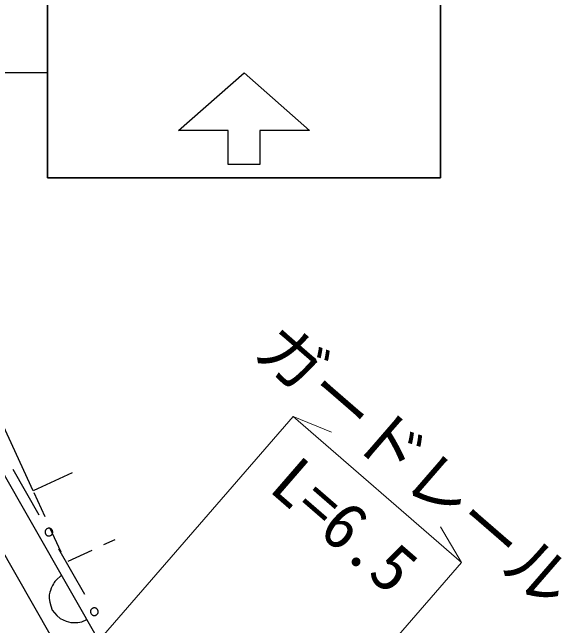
# Model space of a CAD drawing. Units: millimetres, scale not verified. Extents: x 40000 to 680000, y 20000 to 380000.
# Drawn here: x 291566 to 312545, y 324195 to 347619 of the extents above; entities that cross this region are included whole.
import ezdxf
from ezdxf.enums import TextEntityAlignment as Align

# ---------------------------------------------------------------- set-up
doc = ezdxf.new("R2010")
doc.units = ezdxf.units.MM
doc.header["$LTSCALE"] = 1000
for name, color, linetype, lineweight in [('M-BGD', 7, 'Continuous', 25), ('M-STR-HTXT', 7, 'Continuous', 13), ('M-STR-STRC', 7, 'Continuous', 25)]:
    doc.layers.add(name, color=color, linetype=linetype, lineweight=lineweight)
doc.styles.add('ＭＳ ゴシック', font='')
doc.styles.get('ＭＳ ゴシック').set_extended_font_data('MS Gothic')

msp = doc.modelspace()

# ---------------------------------------------------------------- linework, layer by layer
at = {"layer": 'M-BGD'}
for p, q in [((292592, 328417), (291601, 330157)), ((293848, 330030), (292360, 329345)), ((292816, 328357), (292397, 329265)), ((293438, 326998), (293018, 327906)), ((295479, 327475), (295053, 327278)), ((294330, 325384), (293339, 327124)), ((294599, 327068), (293692, 326648))]:
    msp.add_line(p, q, dxfattribs=at)
for points in [[(279837, 339926), (285204, 337870), (289655, 332750), (295065, 323293), (296410, 319383), (297460, 316381), (302754, 315017)], [(302754, 315017), (302379, 313564), (296308, 315129), (294993, 318892), (293692, 322671), (288426, 331878), (284318, 336603), (280440, 338088)], [(292360, 329345), (288679, 337342), (289067, 337521)], [(293462, 326143), (293401, 326090), (293261, 325954), (293194, 325880), (293161, 325843), (293135, 325792), (293097, 325734), (293046, 325632), (293023, 325546), (293006, 325482), (292976, 325374), (292976, 325248), (292988, 325164), (293005, 325101), (293035, 324955), (293093, 324789), (293267, 324580), (293400, 324475), (293625, 324367), (293797, 324320), (294072, 324315), (294218, 324344), (294418, 324439)]]:
    msp.add_lwpolyline(points, dxfattribs=at)
for points in [[(292835, 327700), (292843, 327688), (292852, 327676), (292863, 327665), (292874, 327654), (292888, 327646), (292901, 327639), (292915, 327633), (292930, 327629), (292945, 327626), (292961, 327625), (292975, 327626), (292991, 327628), (293006, 327631), (293020, 327637), (293034, 327644), (293046, 327652), (293058, 327661), (293070, 327672), (293080, 327683), (293088, 327696), (293095, 327710), (293101, 327724), (293105, 327738), (293108, 327754), (293109, 327769), (293109, 327784), (293107, 327800), (293103, 327815), (293097, 327829), (293090, 327843), (293082, 327855), (293073, 327868), (293063, 327879), (293051, 327889), (293038, 327897), (293024, 327904), (293010, 327910), (292996, 327915), (292980, 327917), (292965, 327918), (292950, 327918), (292935, 327916), (292919, 327911), (292905, 327906), (292891, 327899), (292879, 327891), (292866, 327882), (292856, 327871), (292846, 327860), (292837, 327847), (292830, 327833), (292824, 327819), (292820, 327804), (292817, 327790), (292816, 327774), (292816, 327759), (292819, 327744), (292823, 327728), (292828, 327714)], [(294574, 324655), (294582, 324643), (294592, 324631), (294603, 324620), (294615, 324611), (294628, 324602), (294642, 324596), (294656, 324591), (294672, 324587), (294687, 324585), (294702, 324585), (294717, 324586), (294732, 324588), (294747, 324592), (294761, 324598), (294775, 324606), (294788, 324615), (294799, 324624), (294810, 324635), (294819, 324647), (294827, 324660), (294834, 324674), (294839, 324689), (294843, 324703), (294845, 324718), (294846, 324734), (294845, 324749), (294841, 324765), (294837, 324779), (294832, 324793), (294824, 324807), (294816, 324819), (294805, 324831), (294795, 324841), (294783, 324851), (294770, 324860), (294756, 324865), (294742, 324871), (294726, 324874), (294711, 324876), (294696, 324877), (294681, 324876), (294665, 324873), (294651, 324869), (294636, 324863), (294623, 324856), (294610, 324847), (294598, 324838), (294588, 324826), (294578, 324815), (294571, 324801), (294564, 324787), (294558, 324773), (294555, 324759), (294553, 324743), (294552, 324727), (294553, 324713), (294556, 324697), (294561, 324683), (294566, 324669)]]:
    msp.add_lwpolyline(points, close=True, dxfattribs=at)
at = {"layer": 'M-STR-HTXT'}
for p, q in [((302290, 332187), (281277, 307948)), ((308718, 326614), (302290, 332187)), ((302290, 332187), (303751, 331582)), ((308718, 326614), (307912, 327975)), ((287209, 301804), (308718, 326614))]:
    msp.add_line(p, q, dxfattribs=at)
at = {"layer": 'M-STR-STRC'}
msp.add_line((292915, 345303), (290915, 345303), dxfattribs=at)
for points in [[(292915, 341303), (292915, 351303), (307915, 351303), (307915, 341303)], [(292915, 351303), (292915, 341303), (307915, 341303), (307915, 351303)], [(301015, 341803), (299815, 341803), (299815, 343103), (297915, 343103), (300415, 345303), (302915, 343103), (301015, 343103)]]:
    msp.add_lwpolyline(points, close=True, dxfattribs=at)

# ---------------------------------------------------------------- texts
at = {"layer": 'M-STR-HTXT', "style": 'ＭＳ ゴシック'}
for s, p in [('ガードレール', (306973, 330333)), ('L=6.5', (304256, 328034))]:
    msp.add_text(s, height=1833, rotation=319.077, dxfattribs=at).set_placement(p, align=Align.MIDDLE_CENTER)

doc.saveas('drawing.dxf')
